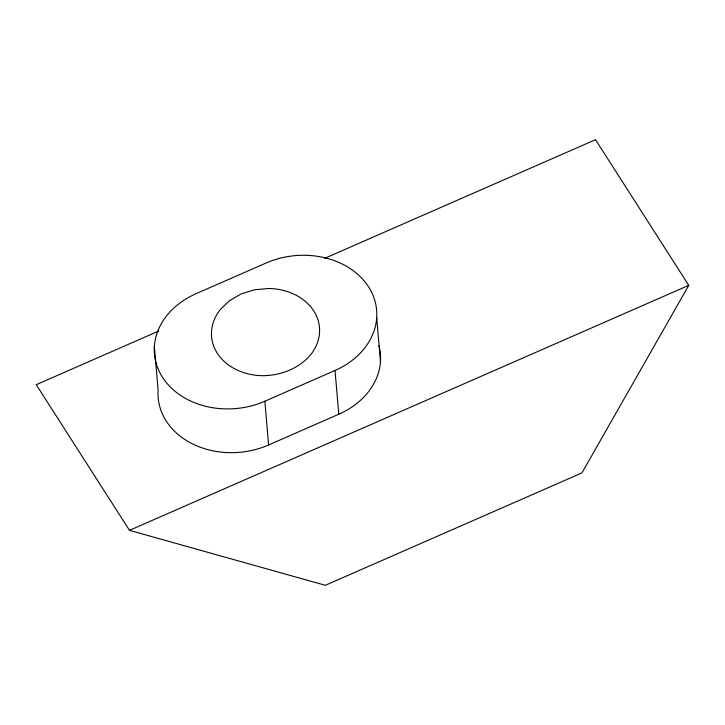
<?xml version="1.0" encoding="UTF-8"?>
<svg xmlns="http://www.w3.org/2000/svg" width="725" height="725" viewBox="0 0 725 725"><rect width="100%" height="100%" fill="white"/><g stroke="black" fill="none" stroke-linecap="round" stroke-linejoin="round"><path stroke-width="1.09" d="M324.7 258.327L595.515 139.698L688.75 285.36L581.948 472.899L325.344 585.302L129.485 530.347L36.25 384.685L158.684 331.053M264.852 401.224L335.032 370.475A76.297 61.335 -4.9 0 0 368.617 286.937A76.297 61.335 -4.9 0 0 266.22 262.967L196.04 293.707A76.297 61.335 -4.9 0 0 162.454 377.245A76.297 61.335 -4.9 0 0 264.852 401.224L268.603 444.978L338.783 414.238A76.297 61.335 -4.9 0 0 378.958 345.626M129.485 530.347L688.75 285.36M376.71 317.813L380.462 361.567M335.032 370.475L338.783 414.238M154.362 346.378L158.113 390.141A76.297 61.335 -4.9 0 0 268.603 444.978M229.462 300.712L220.264 309.62A54.148 43.527 -4.9 0 0 262.559 375.704C280.684 375.595 298.981 368.653 310.808 354.561A54.148 43.527 -4.9 0 0 268.513 288.487L254.439 289.773L241.117 293.942L229.462 300.712"/></g></svg>
